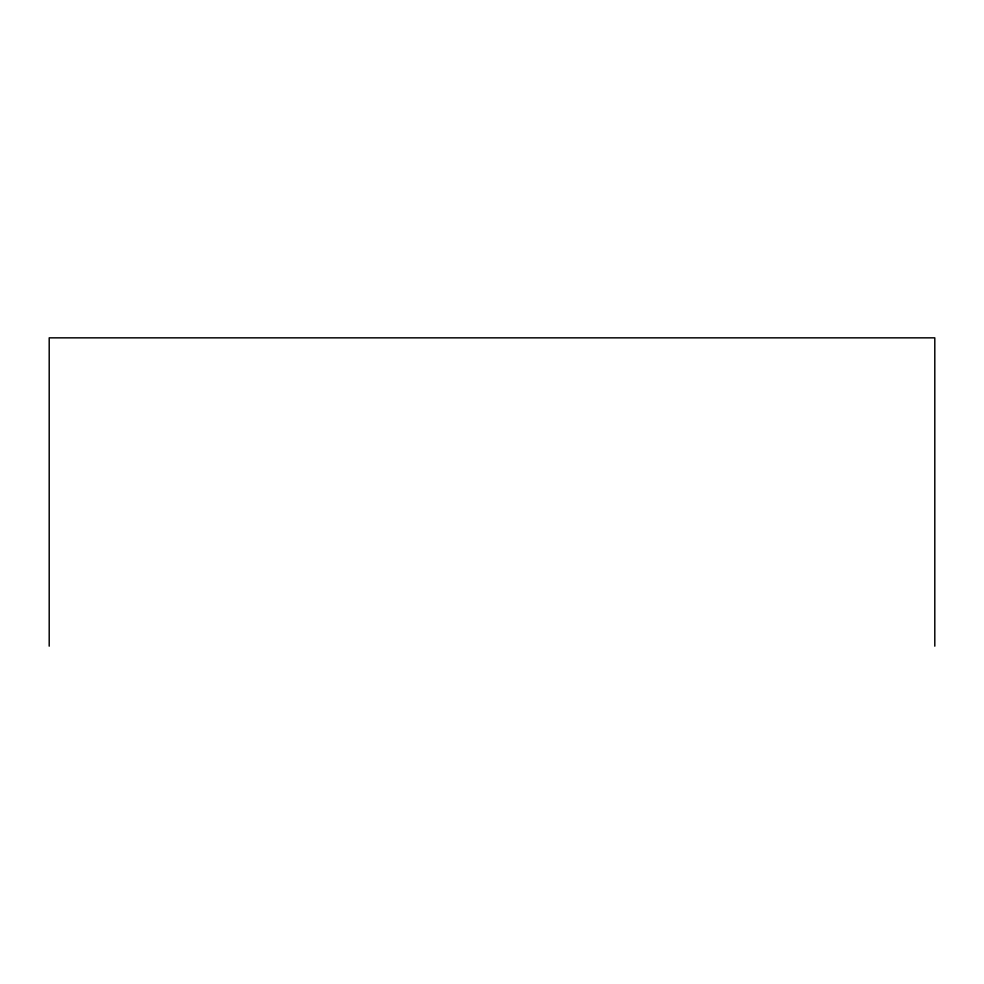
<?xml version="1.0" encoding="UTF-8"?>
<svg xmlns="http://www.w3.org/2000/svg" width="984" height="984" viewBox="0 0 984 984"><rect width="100%" height="100%" fill="white"/><g stroke="black" fill="none" stroke-linecap="round" stroke-linejoin="round"><path stroke-width="1.48" d="M934.8 646.156L934.8 337.844L49.2 337.844L49.2 646.156"/></g></svg>
